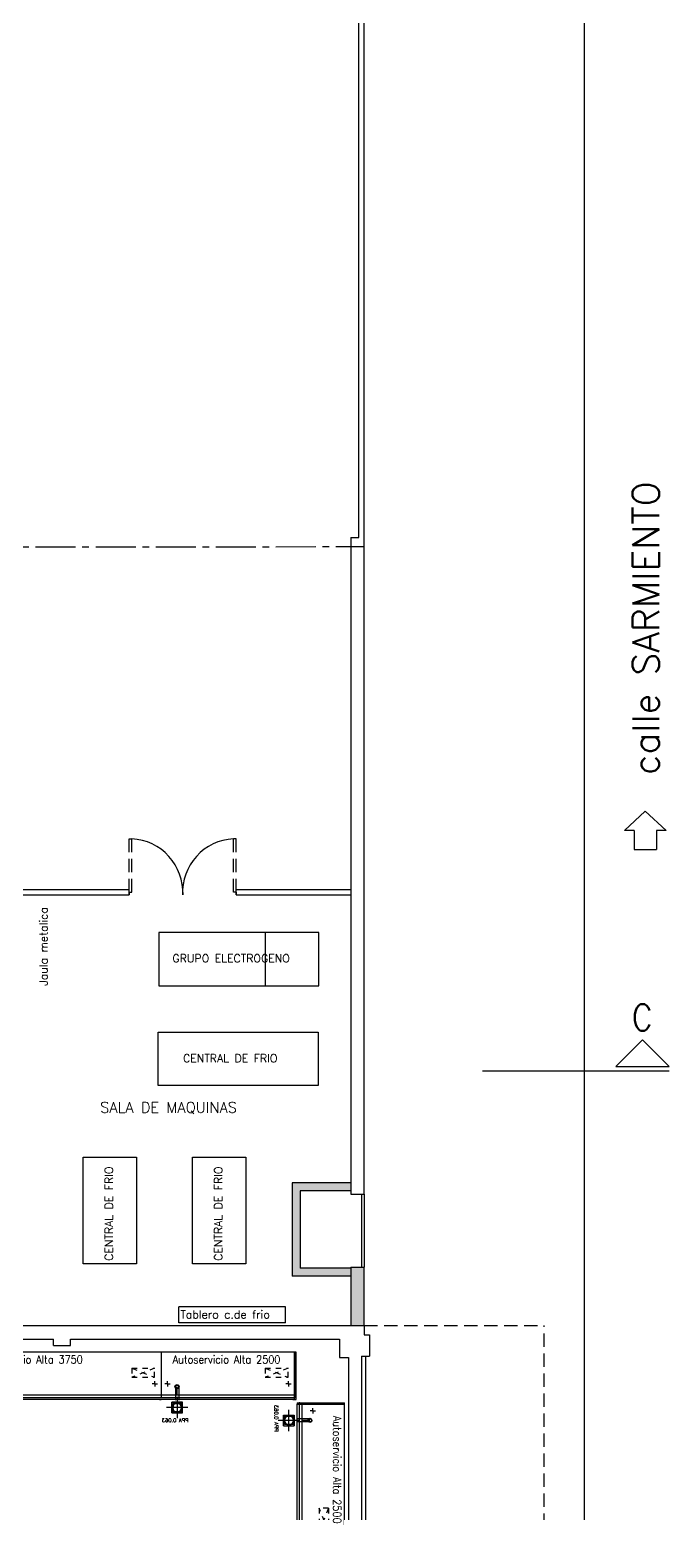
# Model space of a CAD drawing. Header units: metres. Extents: x 95 to 486, y 2972 to 3465.
# Drawn here: x 229.55 to 241.53, y 3024.58 to 3052.39 of the extents above; entities that cross this region are included whole.
import ezdxf
from ezdxf.enums import TextEntityAlignment as Align

# ---------------------------------------------------------------- set-up
doc = ezdxf.new("R2010")
doc.units = ezdxf.units.M
for name, pattern in [('CENTER2', [1.125, 0.75, -0.125, 0.125, -0.125]), ('DASHDOT2', [0.5, 0.25, -0.125, 0, -0.125]), ('HIDDEN', [0.375, 0.25, -0.125]), ('HIDDEN2', [0.1875, 0.125, -0.0625]), ('TRATTEGGIATA2', [0.375, 0.25, -0.125])]:
    doc.linetypes.add(name, pattern=pattern)
for name, color, linetype in [('0_CAMARAS', 4, 'Continuous'), ('0_LINEAS-MEDIANERAS', 1, 'DASHDOT2'), ('0_MUROS', 7, 'Continuous'), ('0_PUERTAS-VENTANAS', 3, 'Continuous'), ('C_COTAS', 5, 'Continuous'), ('E_EQUIPAMIENTO', 1, 'Continuous'), ('E_EXHIBIDORAS', 1, 'Continuous'), ('I-EXHIBIDORAS', 10, 'HIDDEN'), ('I_DESAGUES', 224, 'Continuous'), ('T_TEXTOS', 3, 'Continuous'), ('T_TEXTOS-EQUIPAMIENTO', 5, 'Continuous')]:
    doc.layers.add(name, color=color, linetype=linetype)
doc.styles.add('ROMANS', font='romans.shx', dxfattribs={"width": 0.8, "height": 0.15})
doc.styles.add('TESTI15', font='romans.shx', dxfattribs={"width": 0.9, "height": 1.5})

# ---------------------------------------------------------------- blocks, each defined once
blk = doc.blocks.new('2500')
at = {"layer": 'E_EXHIBIDORAS'}
for p, q in [((411945, 428701), (409445, 428701)), ((409445, 428701), (409445, 427851)), ((411945, 428701), (411945, 427851)), ((409567, 428111), (409517, 428111)), ((409567, 428111), (409567, 428161)), ((409567, 428111), (409567, 428061)), ((409567, 428111), (409617, 428111)), ((409705, 428053), (409717, 428081)), ((409717, 428081), (409745, 428093)), ((409745, 428093), (409774, 428082)), ((409774, 428082), (409785, 428053)), ((411830, 428111), (411780, 428111)), ((411830, 428111), (411830, 428161)), ((411830, 428111), (411830, 428061)), ((411830, 428111), (411880, 428111)), ((409445, 427851), (411945, 427851)), ((409717, 428026), (409705, 428053)), ((409745, 428013), (409717, 428026)), ((409745, 427903), (409745, 428053)), ((409774, 428025), (409745, 428013)), ((409785, 428053), (409774, 428025)), ((411915, 427816), (411945, 427816))]:
    blk.add_line(p, q, dxfattribs=at)
at = {"layer": 'E_EXHIBIDORAS', "linetype": 'TRATTEGGIATA2'}
for p, q in [((411395, 428401), (411825, 428401)), ((411395, 428401), (411825, 428231)), ((411825, 428401), (411395, 428231)), ((411395, 428401), (411395, 428231)), ((411825, 428231), (411825, 428401)), ((411395, 428231), (411825, 428231))]:
    blk.add_line(p, q, dxfattribs=at)
at = {"layer": 'E_EXHIBIDORAS', "color": 3}
for p, q in [((409445, 427903), (411945, 427903)), ((411945, 427816), (409445, 427816))]:
    blk.add_line(p, q, dxfattribs=at)
at = {"layer": 'E_EXHIBIDORAS', "color": 5, "style": 'TESTI15', "width": 0.9}
blk.add_text('Autoservicio Alta 2500', height=148, dxfattribs=at).set_placement((410672, 428568), align=Align.MIDDLE)
blk = doc.blocks.new('lateral izquierdo')
at = {"layer": 'E_EXHIBIDORAS', "color": 3, "linetype": 'ByBlock'}
for p, q in [((407702, 429665), (407702, 430550)), ((407702, 429665), (407732, 429665)), ((407732, 429700), (407717, 429700))]:
    blk.add_line(p, q, dxfattribs=at)
at = {"layer": 'E_EXHIBIDORAS'}
for p, q in [((407732, 430550), (407702, 430550)), ((407732, 429700), (407732, 429665))]:
    blk.add_line(p, q, dxfattribs=at)
at = {"layer": 'E_EXHIBIDORAS', "color": 1, "linetype": 'ByBlock'}
blk.add_line((407732, 429665), (407732, 430550), dxfattribs=at)
at = {"layer": 'E_EXHIBIDORAS', "color": 3, "linetype": 'ByBlock'}
blk.add_arc((407720, 429718), 17.5, 187.7705, 262.2295, dxfattribs=at)
blk = doc.blocks.new('3750')
at = {"layer": 'E_EXHIBIDORAS'}
for p, q in [((411945, 430550), (408195, 430550)), ((408195, 430550), (408195, 429700)), ((411945, 430550), (411945, 429700)), ((408317, 429960), (408267, 429960)), ((408317, 429960), (408317, 430010)), ((408317, 429960), (408317, 429910)), ((408317, 429960), (408367, 429960)), ((408455, 429902), (408467, 429930)), ((408467, 429874), (408455, 429902)), ((408467, 429930), (408495, 429942)), ((408495, 429862), (408467, 429874)), ((408495, 429942), (408524, 429931)), ((408524, 429874), (408495, 429862)), ((408524, 429931), (408535, 429902)), ((408535, 429902), (408524, 429874)), ((411830, 429960), (411780, 429960)), ((411830, 429960), (411830, 430010)), ((411830, 429960), (411830, 429910)), ((411830, 429960), (411880, 429960)), ((408195, 429700), (411945, 429700)), ((410695, 429665), (408195, 429665)), ((411915, 429665), (411945, 429665))]:
    blk.add_line(p, q, dxfattribs=at)
at = {"layer": 'E_EXHIBIDORAS', "linetype": 'TRATTEGGIATA2'}
for p, q in [((411395, 430250), (411825, 430250)), ((411395, 430250), (411825, 430080)), ((411825, 430250), (411395, 430080)), ((411395, 430250), (411395, 430080)), ((411395, 430080), (411825, 430080)), ((411825, 430080), (411825, 430250))]:
    blk.add_line(p, q, dxfattribs=at)
at = {"layer": 'E_EXHIBIDORAS', "color": 3}
for p, q in [((408195, 429752), (411945, 429752)), ((411945, 429665), (408195, 429665))]:
    blk.add_line(p, q, dxfattribs=at)
at = {"layer": 'E_EXHIBIDORAS', "color": 5, "style": 'TESTI15', "width": 0.9}
blk.add_text('Autoservicio Alta 3750', height=148, dxfattribs=at).set_placement((409469, 430417), align=Align.MIDDLE)
blk = doc.blocks.new('lateral derecho')
at = {"layer": 'E_EXHIBIDORAS', "color": 1}
for p, q in [((412153, 429715), (412153, 430550)), ((412153, 430550), (412153, 429700)), ((412153, 430550), (412153, 429700)), ((412153, 430550), (412153, 429700))]:
    blk.add_line(p, q, dxfattribs=at)
at = {"layer": 'E_EXHIBIDORAS'}
for p in [(412153, 429665), (412183, 430550)]:
    blk.add_line(p, (412153, 430550), dxfattribs=at)
at = {"layer": 'E_EXHIBIDORAS', "color": 3, "linetype": 'ByBlock'}
for p, q in [((412153, 429665), (412153, 430550)), ((412183, 429665), (412183, 430550)), ((412183, 429665), (412183, 430550)), ((412183, 429665), (412183, 430550)), ((412168, 429700), (412153, 429700)), ((412153, 429665), (412183, 429665))]:
    blk.add_line(p, q, dxfattribs=at)
at = {"layer": 'E_EXHIBIDORAS', "color": 3}
blk.add_line((412183, 429665), (412183, 430550), dxfattribs=at)
at = {"layer": 'E_EXHIBIDORAS', "color": 1, "linetype": 'ByBlock'}
blk.add_line((412183, 429665), (412183, 429715), dxfattribs=at)
at = {"layer": 'E_EXHIBIDORAS', "color": 3, "linetype": 'ByBlock'}
blk.add_arc((412167, 429716), 15.8, 272.9635, 357.0365, dxfattribs=at)
blk = doc.blocks.new('ppa 0.063')
at = {"layer": 'I_DESAGUES'}
for p, q in [((344.407, -182.427), (344.807, -182.427)), ((344.507, -182.527), (344.507, -182.327)), ((344.507, -182.527), (344.507, -182.327)), ((344.507, -182.527), (344.507, -182.327)), ((344.507, -182.527), (344.507, -182.327)), ((344.507, -182.327), (344.707, -182.327)), ((344.707, -182.327), (344.507, -182.327)), ((344.687, -182.347), (344.527, -182.347)), ((344.527, -182.347), (344.527, -182.507)), ((344.607, -182.227), (344.607, -182.627)), ((344.687, -182.507), (344.687, -182.347)), ((344.707, -182.527), (344.707, -182.327)), ((344.707, -182.527), (344.507, -182.527)), ((344.507, -182.527), (344.707, -182.527)), ((344.527, -182.507), (344.687, -182.507))]:
    blk.add_line(p, q, dxfattribs=at)
blk.add_circle((344.607, -182.427), 0.0833, dxfattribs=at)
at = {"layer": 'I_DESAGUES', "style": 'ROMANS'}
blk.add_text('PPA 0.063', height=0.07, dxfattribs=at).set_placement((344.643, -182.664), align=Align.MIDDLE_CENTER)

msp = doc.modelspace()

# ---------------------------------------------------------------- hatches: boundary and pattern name
at = {"layer": '0_MUROS'}
for points in [[(234.6124, 3030.6193), (235.5624, 3030.6193), (235.5624, 3030.7693), (234.4624, 3030.7693), (234.4624, 3029.0193), (235.5624, 3029.0193), (235.5624, 3029.1693), (234.6124, 3029.1693)], [(235.8124, 3029.1893), (235.5624, 3029.1893), (235.5624, 3028.0993), (235.8124, 3028.0993)]]:
    msp.add_hatch(color=256, dxfattribs=at).paths.add_polyline_path(points)

# ---------------------------------------------------------------- linework, layer by layer
at = {"color": 3}
for p, q in [((241.0803, 3037.7384), (240.6903, 3037.3784)), ((241.0803, 3037.7384), (241.4703, 3037.3784)), ((240.8703, 3037.3784), (240.6903, 3037.3784)), ((240.8703, 3037.3784), (240.8703, 3037.0184)), ((241.4703, 3037.3784), (241.2903, 3037.3784)), ((241.2903, 3037.3784), (241.2903, 3037.0184)), ((240.8703, 3037.0184), (241.2903, 3037.0184))]:
    msp.add_line(p, q, dxfattribs=at)
at = {"layer": '0_CAMARAS', "color": 5}
for centre, start, end in [((231.4137, 3036.2203), 357.06597, 87.20921), ((233.4111, 3036.2203), 92.79079, 182.93403)]:
    msp.add_arc(centre, 1, start, end, dxfattribs=at)
at = {"layer": '0_LINEAS-MEDIANERAS', "linetype": 'CENTER2'}
msp.add_line((226.2824, 3042.6942), (235.8124, 3042.6984), dxfattribs=at)
at = {"layer": '0_MUROS'}
for p, q in [((235.7124, 3042.8693), (235.7124, 3057.4921)), ((235.8124, 3042.5693), (235.8124, 3057.4921)), ((235.5624, 3042.8693), (235.5624, 3030.5593)), ((235.5624, 3042.8693), (235.7124, 3042.8693)), ((235.8124, 3030.5593), (235.8124, 3042.5693)), ((229.2624, 3036.2691), (231.4124, 3036.2691)), ((233.4124, 3036.2691), (235.5624, 3036.2691)), ((229.2624, 3036.1691), (231.4124, 3036.1691)), ((233.4124, 3036.1691), (235.5624, 3036.1691)), ((235.5624, 3030.7693), (234.4624, 3030.7693)), ((234.4624, 3030.7693), (234.4624, 3029.0193)), ((235.5624, 3030.6193), (234.6124, 3030.6193)), ((234.6124, 3030.6193), (234.6124, 3029.1693)), ((235.5624, 3030.5593), (235.8124, 3030.5593)), ((235.5624, 3029.0193), (234.4624, 3029.0193)), ((235.5624, 3029.1693), (234.6124, 3029.1693)), ((235.5624, 3029.1893), (235.5624, 3028.0993)), ((235.5624, 3029.1893), (235.8124, 3029.1893)), ((235.8124, 3028.0993), (235.8124, 3029.1893)), ((224.3634, 3028.0993), (235.8124, 3028.0993)), ((235.8124, 3028.0993), (235.8124, 3027.9193)), ((235.8124, 3027.9193), (235.9124, 3027.9193)), ((235.9124, 3027.9193), (235.9124, 3027.5193)), ((224.8324, 3027.8393), (229.9924, 3027.8393)), ((229.9924, 3027.7193), (229.9924, 3027.8393)), ((229.9924, 3027.7193), (230.3124, 3027.7193)), ((230.3124, 3027.7193), (230.3124, 3027.8393)), ((230.3124, 3027.8393), (235.3524, 3027.8393)), ((235.3524, 3027.8393), (235.3524, 3027.4993)), ((235.3524, 3027.4993), (235.5224, 3027.4993)), ((235.5224, 3027.4993), (235.5224, 3022.4993)), ((235.7624, 3027.5193), (235.9124, 3027.5193)), ((235.7624, 3027.5193), (235.7624, 3023.0393))]:
    msp.add_line(p, q, dxfattribs=at)
at = {"layer": '0_MUROS', "color": 4}
msp.add_line((239.9424, 2979.5293), (239.9424, 3056.6546), dxfattribs=at)
at = {"layer": '0_MUROS', "color": 2}
for p, q in [((235.7624, 3030.5593), (235.7624, 3029.1893)), ((235.8124, 3030.5593), (235.8124, 3029.1893)), ((235.8424, 3023.0393), (235.8424, 3027.5193))]:
    msp.add_line(p, q, dxfattribs=at)
at = {"layer": '0_MUROS', "color": 2, "linetype": 'HIDDEN'}
for p in [(235.8124, 3028.0993), (239.1874, 2992.8193)]:
    msp.add_line(p, (239.1874, 3028.0993), dxfattribs=at)
at = {"layer": '0_PUERTAS-VENTANAS', "linetype": 'HIDDEN2'}
for p, q in [((231.4124, 3037.2191), (231.4624, 3037.2191)), ((233.4124, 3037.2191), (233.3624, 3037.2191)), ((231.4124, 3036.2191), (231.4624, 3036.2191)), ((231.4124, 3036.2191), (231.4124, 3036.1691)), ((233.4124, 3036.2191), (233.3624, 3036.2191)), ((233.4124, 3036.2191), (233.4124, 3036.1691))]:
    msp.add_line(p, q, dxfattribs=at)
at = {"layer": '0_PUERTAS-VENTANAS', "linetype": 'HIDDEN'}
for p, q in [((231.4124, 3036.2191), (231.4124, 3037.2191)), ((231.4624, 3036.2191), (231.4624, 3037.2191)), ((233.3624, 3036.2191), (233.3624, 3037.2191)), ((233.4124, 3036.2191), (233.4124, 3037.2191))]:
    msp.add_line(p, q, dxfattribs=at)
at = {"layer": '0_PUERTAS-VENTANAS', "ltscale": 0.25}
for p, q in [((231.4124, 3036.1691), (231.4124, 3036.2691)), ((233.4124, 3036.1691), (233.4124, 3036.2691))]:
    msp.add_line(p, q, dxfattribs=at)
at = {"layer": 'C_COTAS', "color": 5}
for p, q in [((241.0264, 3033.451), (240.5264, 3032.951)), ((241.0264, 3033.451), (241.5264, 3032.951)), ((240.5264, 3032.951), (241.5264, 3032.951)), ((238.0297, 3032.8706), (241.5297, 3032.8706))]:
    msp.add_line(p, q, dxfattribs=at)
at = {"layer": 'E_EQUIPAMIENTO'}
for p, q in [((234.9643, 3035.4671), (231.9643, 3035.4671)), ((231.9643, 3035.4671), (231.9643, 3034.4671)), ((233.9643, 3034.4671), (233.9643, 3035.4671)), ((234.9643, 3034.4671), (234.9643, 3035.4671)), ((231.9643, 3034.4671), (234.9643, 3034.4671)), ((231.9534, 3033.5954), (234.9534, 3033.5954)), ((231.9534, 3032.5954), (231.9534, 3033.5954)), ((234.9534, 3033.5954), (234.9534, 3032.5954)), ((234.9534, 3032.5954), (231.9534, 3032.5954)), ((230.5452, 3029.2528), (230.5452, 3031.2528)), ((230.5452, 3031.2528), (231.5452, 3031.2528)), ((231.5452, 3031.2528), (231.5452, 3029.2528)), ((232.595, 3029.2528), (232.595, 3031.2528)), ((232.595, 3031.2528), (233.595, 3031.2528)), ((233.595, 3031.2528), (233.595, 3029.2528)), ((231.5452, 3029.2528), (230.5452, 3029.2528)), ((233.595, 3029.2528), (232.595, 3029.2528)), ((234.3381, 3028.4493), (232.3381, 3028.4493)), ((232.3381, 3028.1493), (232.3381, 3028.4493)), ((234.3381, 3028.1493), (234.3381, 3028.4493)), ((234.3381, 3028.1493), (232.3381, 3028.1493))]:
    msp.add_line(p, q, dxfattribs=at)
at = {"layer": 'I-EXHIBIDORAS'}
for p, q in [((232.278, 3026.9481), (232.278, 3026.6323)), ((232.338, 3026.9481), (232.338, 3026.6323)), ((234.7948, 3026.3493), (234.4789, 3026.3493)), ((234.7948, 3026.2893), (234.4789, 3026.2893))]:
    msp.add_line(p, q, dxfattribs=at)
for centre in [(232.308, 3026.9481), (234.7948, 3026.3193)]:
    msp.add_circle(centre, 0.03, dxfattribs=at)

# ---------------------------------------------------------------- block references
at = {"layer": 'E_EXHIBIDORAS', "xscale": 0.001, "yscale": 0.001, "zscale": 0.001}
for name, p in [('3750', (-179.9374, 2597.0459)), ('2500', (-177.4374, 2598.8947)), ('lateral derecho', (-177.6451, 2597.0459))]:
    msp.add_blockref(name, p, dxfattribs=at)
at = {"layer": 'E_EXHIBIDORAS', "xscale": 0.001, "yscale": 0.001, "zscale": 0.001, "rotation": 270}
for name, p in [('lateral izquierdo', (-195.1075, 3434.3517)), ('2500', (-193.2586, 3436.0647))]:
    msp.add_blockref(name, p, dxfattribs=at)
at = {"layer": 'I_DESAGUES', "xscale": -1}
msp.add_blockref('ppa 0.063', (576.9154, 3208.9845), dxfattribs=at)
at = {"layer": 'I_DESAGUES', "xscale": -1, "rotation": 270}
msp.add_blockref('ppa 0.063', (416.8312, 2681.7119), dxfattribs=at)

# ---------------------------------------------------------------- texts
at = {"color": 3, "style": 'ROMANS'}
msp.add_text('calle SARMIENTO', height=0.5, rotation=90, dxfattribs=at).set_placement((241.3407, 3038.4171))
at = {"layer": 'C_COTAS', "color": 5, "style": 'ROMANS', "width": 0.85}
msp.add_text('C', height=0.5, dxfattribs=at).set_placement((240.8283, 3033.6219))
at = {"layer": 'T_TEXTOS', "style": 'ROMANS'}
msp.add_text('SALA DE MAQUINAS', height=0.2, dxfattribs=at).set_placement((230.8663, 3032.0844))
at = {"layer": 'T_TEXTOS-EQUIPAMIENTO', "style": 'ROMANS'}
for s, p in [('Jaula metalica', (229.8807, 3034.4669, 3)), ('CENTRAL DE FRIO', (231.1057, 3029.3093, 3)), ('CENTRAL DE FRIO', (233.1554, 3029.3093, 3))]:
    msp.add_text(s, height=0.15, rotation=90, dxfattribs=at).set_placement(p)
for s, p in [('GRUPO ELECTROGENO', (232.2215, 3034.9058, 3)), ('CENTRAL DE FRIO', (232.4196, 3033.0322, 3)), ('Tablero c.de frio', (232.3686, 3028.2297, 3))]:
    msp.add_text(s, height=0.15, dxfattribs=at).set_placement(p)

doc.saveas('drawing.dxf')
